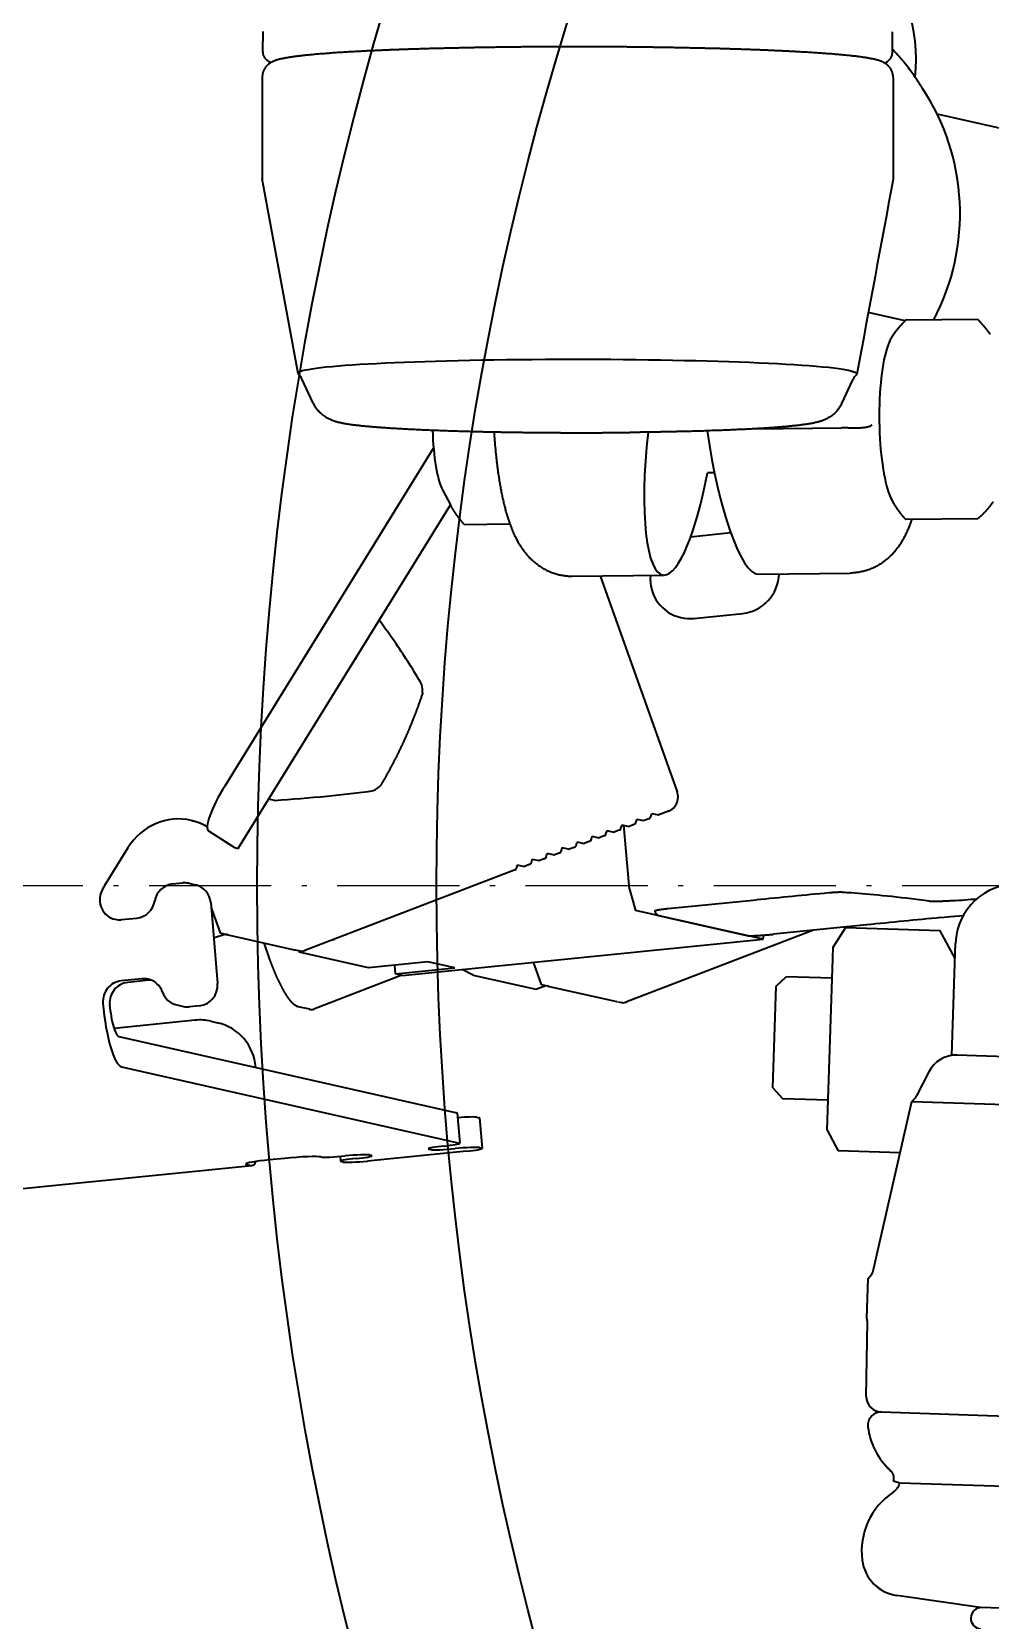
# Model space of a CAD drawing. Header units: millimetres. Extents: x 120 to 10915, y 515 to 8014.
# Drawn here: x 7925.5 to 8019.7, y 4617.8 to 4773.9 of the extents above; entities that cross this region are included whole.
import ezdxf

# ---------------------------------------------------------------- set-up
doc = ezdxf.new("R2010")
doc.units = ezdxf.units.MM
doc.linetypes.add('DASHDOT', pattern=[18.5, 12, -3, 0.5, -3])
doc.layers.get('0').update_dxf_attribs({"lineweight": 13})
doc.layers.add('203_Chassis_left_side_view', color=7, linetype='Continuous', lineweight=13)

# ---------------------------------------------------------------- blocks, each defined once
blk = doc.blocks.new('2854281')
at = {"layer": '203_Chassis_left_side_view', "color": 2, "linetype": 'DASHDOT', "lineweight": 25}
blk.add_line((7900, 790), (8600, 790), dxfattribs=at)
at = {"layer": '203_Chassis_left_side_view', "color": 3, "lineweight": 35}
for radius in [302.37, 284.75]:
    blk.add_circle((8250, 790), radius, dxfattribs=at)
for start in [292.2753, 161.2829]:
    blk.add_arc((8250, 790), 536, start, 247.7247, dxfattribs=at)
blk = doc.blocks.new('2908045')
at = {"layer": '203_Chassis_left_side_view', "color": 3, "lineweight": 35}
for p, q in [((7948.2, 871.99), (7948.21, 873.98)), ((8010.05, 871.95), (8010.06, 873.94)), ((7948.13, 869.49), (7948.12, 859.5)), ((8010.12, 869.45), (8010.12, 859.46)), ((8030.46, 862.24), (8014.44, 865.86)), ((7951.65, 840.34), (7948.12, 859.49)), ((8010.12, 859.45), (8010.12, 859.46)), ((8011.3, 845.53), (8007.68, 846.34)), ((8018.43, 845.67), (8011.36, 845.59)), ((8009.8, 843.6), (8009.81, 843.62)), ((7953.14, 837.43), (7952.02, 839.83)), ((8005.07, 837.4), (8006.19, 839.79)), ((7996.47, 834.91), (8005.04, 835)), ((7944.47, 799.82), (7964.96, 833.02)), ((7992.57, 830.59), (7991.87, 830.58)), ((7965.86, 828.85), (7966.66, 827.36)), ((8009.97, 827.95), (8010.04, 827.82)), ((7945.8, 793.71), (7966.62, 827.43)), ((7967.97, 825.52), (7972.46, 825.57)), ((7994.17, 824.67), (7990.22, 824.27)), ((8018.41, 826.06), (8011.35, 825.99)), ((7978.57, 820.43), (7987.61, 820.53)), ((7981.33, 820.46), (7988.9, 799.22)), ((7996.86, 820.63), (8005.89, 820.73)), ((7990.49, 816.28), (7995.35, 816.77)), ((7957.3, 812.33), (7957.36, 812.25)), ((7949.32, 798.37), (7948.76, 798.5)), ((7984.93, 796.55), (7984.91, 796.45)), ((7984.93, 796.55), (7985.6, 796.4)), ((7986.2, 796.61), (7985.64, 796.4)), ((7986.39, 797.11), (7986.38, 797.02)), ((7986.4, 797.11), (7987.07, 796.96)), ((7988.03, 797.31), (7987.11, 796.96)), ((7945.34, 793.78), (7942.87, 795.37)), ((7980.52, 794.86), (7980.51, 794.77)), ((7980.53, 794.86), (7981.2, 794.71)), ((7981.79, 794.92), (7981.24, 794.71)), ((7981.99, 795.43), (7981.97, 795.33)), ((7982, 795.42), (7982.67, 795.27)), ((7983.26, 795.49), (7982.7, 795.27)), ((7983.46, 795.99), (7983.44, 795.89)), ((7983.46, 795.99), (7984.14, 795.83)), ((7984.2, 789.66), (7983.67, 795.94)), ((7984.73, 796.05), (7984.17, 795.83)), ((7934.92, 793.73), (7932.69, 790.12)), ((7945.42, 793.75), (7945.64, 793.7)), ((7977.59, 793.74), (7977.57, 793.64)), ((7977.59, 793.74), (7978.27, 793.59)), ((7978.86, 793.8), (7978.3, 793.59)), ((7979.06, 794.3), (7979.04, 794.21)), ((7979.06, 794.3), (7979.74, 794.15)), ((7980.33, 794.36), (7979.77, 794.15)), ((7973.19, 792.05), (7973.17, 791.96)), ((7973.19, 792.05), (7973.87, 791.9)), ((7974.46, 792.11), (7973.9, 791.9)), ((7974.66, 792.61), (7974.64, 792.52)), ((7974.66, 792.61), (7975.33, 792.46)), ((7975.93, 792.67), (7975.37, 792.46)), ((7976.12, 793.18), (7976.11, 793.08)), ((7976.12, 793.18), (7976.8, 793.02)), ((7977.39, 793.24), (7976.84, 793.02)), ((7939.32, 790.17), (7940.29, 790.27)), ((7940.9, 790.23), (7941.56, 790.08)), ((7972.99, 791.55), (7952.3, 783.62)), ((7984.2, 789.66), (7984.81, 787.57)), ((7943.06, 788.33), (7943.74, 780.37)), ((7943.11, 787.81), (7943.98, 785.36)), ((7997.34, 784.74), (7984.81, 787.57)), ((7987.04, 787.06), (7995.89, 785.07)), ((7996.68, 788.59), (7987.98, 787.72)), ((8013.69, 788.49), (8012.95, 788.58)), ((8015.77, 786.96), (8017.02, 787.08)), ((7934.28, 786.66), (7935.81, 786.81)), ((8002.3, 785.62), (7983.85, 778.55)), ((8007.52, 786.14), (7998.35, 785.22)), ((8004.24, 783.94), (8005.44, 785.87)), ((8014.75, 785.56), (8005.44, 785.87)), ((8014.78, 785.52), (8014.75, 785.56)), ((8016.21, 782.85), (8014.75, 785.56)), ((8016.21, 782.85), (8014.75, 785.56)), ((8014.8, 786.86), (8015.77, 786.96)), ((7943.35, 784.91), (7943.45, 784.89)), ((7943.45, 784.89), (7944.44, 785.24)), ((7943.98, 785.37), (7943.98, 785.36)), ((7944, 785.37), (7943.98, 785.37)), ((7944.01, 785.35), (7944.68, 785.18)), ((7944.62, 785.2), (7944.56, 785.21)), ((7944.62, 785.2), (7951.26, 783.7)), ((7948.87, 782.75), (7948.3, 784.37)), ((7955.17, 784.59), (7955.14, 784.71)), ((7961.87, 781.18), (7997.34, 784.74)), ((7997.34, 784.74), (7997.4, 785.14)), ((8004.2, 782.83), (8004.24, 783.94)), ((8015.96, 775.35), (8016.26, 784.34)), ((7951.54, 783.66), (7951.87, 783.59)), ((7951.74, 783.61), (7951.76, 783.46)), ((7958.57, 781.92), (7951.76, 783.46)), ((7951.87, 783.59), (7951.95, 783.57)), ((7951.95, 783.57), (7952.03, 783.56)), ((7964.4, 782.51), (7958.57, 781.92)), ((7967.04, 781.91), (7964.4, 782.51)), ((7974.76, 782.47), (7975.54, 780.3)), ((8003.65, 765.95), (8004.2, 782.83)), ((7936.31, 780.85), (7934.25, 780.64)), ((7961.83, 781.19), (7953.18, 777.87)), ((7961.21, 781.33), (7961.14, 782.18)), ((7961.21, 781.33), (7967.04, 781.91)), ((7961.87, 781.18), (7961.21, 781.33)), ((7968.85, 781.21), (7967.78, 781.77)), ((7968.85, 781.21), (7975.01, 779.82)), ((7998.61, 780.12), (7999.64, 781.08)), ((7999.64, 781.08), (8004.14, 780.94)), ((7936.97, 780.7), (7934.91, 780.49)), ((7975.01, 779.82), (7976, 780.18)), ((7975.55, 780.31), (7975.54, 780.3)), ((7975.54, 780.3), (7975.54, 780.3)), ((7975.57, 780.29), (7976.24, 780.12)), ((7976.18, 780.13), (7976.12, 780.15)), ((7976.18, 780.13), (7982.82, 778.63)), ((7998.45, 775.12), (7998.61, 780.12)), ((7939.72, 778.28), (7940.38, 778.13)), ((7941.96, 778.19), (7940.99, 778.09)), ((7952.79, 777.85), (7951.67, 778.1)), ((7983.1, 778.59), (7983.43, 778.52)), ((7983.43, 778.52), (7983.51, 778.5)), ((7983.51, 778.5), (7983.59, 778.49)), ((7941.55, 776.77), (7933.56, 775.97)), ((7943.07, 776.68), (7943.73, 776.53)), ((7934.04, 775.18), (7967.24, 767.68)), ((7998.29, 770.12), (7998.45, 775.12)), ((8015.9, 773.31), (8015.96, 775.35)), ((8028.49, 772.94), (8016.39, 773.33)), ((7934.3, 772.19), (7967.5, 764.7)), ((8013.62, 771.69), (8012.42, 769.33)), ((7998.29, 770.12), (7999.25, 769.09)), ((7999.25, 769.09), (8003.75, 768.94)), ((7999.25, 769.09), (8003.75, 768.94)), ((8008.2, 752.26), (8011.95, 768.78)), ((8011.95, 768.78), (8052.69, 767.45)), ((7967.29, 767.65), (7967.55, 764.67)), ((7969.22, 767.23), (7969.44, 767.18)), ((7969.49, 767.16), (7969.75, 764.17)), ((8003.65, 765.95), (8004.72, 763.94)), ((7968.19, 763.9), (7958.47, 762.93)), ((7964.49, 764.11), (7964.71, 764.06)), ((7969.48, 764.25), (7969.7, 764.2)), ((8010.8, 763.74), (8004.72, 763.94)), ((8010.8, 763.74), (8004.72, 763.94)), ((7902.91, 758.06), (7947.11, 762.49)), ((7946.58, 762.6), (7947.02, 762.5)), ((7950.32, 763.19), (7948.83, 763.04)), ((7955.78, 763.38), (7955.82, 762.91)), ((7956.09, 762.83), (7955.87, 762.88)), ((7958.88, 763.47), (7958.66, 763.52)), ((8007.55, 747.44), (8007.68, 751.42)), ((8007.48, 739.78), (8007.59, 747.08)), ((8008.93, 738.26), (8024.32, 737.76)), ((8009.92, 732.43), (8009.87, 732.49)), ((8010.77, 731.27), (8010.16, 731.46)), ((8010.77, 731.27), (8010.16, 731.46)), ((8025.08, 730.8), (8010.77, 731.27)), ((8018.89, 719.02), (8010.48, 720.22)), ((8018.89, 719.02), (8010.48, 720.22)), ((8028.75, 718.7), (8018.83, 719.03))]:
    blk.add_line(p, q, dxfattribs=at)
blk.add_lwpolyline([(8010.12, 859.45, 0.000146), (8006.56, 840.3)], format="xyb", dxfattribs=at)
for centre, radius, start, end in [((8013.58, 841.71), 4.22, 153.1346, 157.2641), ((7950.79, 839.26), 1.35, 24.8045, 48.2299), ((8007.42, 839.22), 1.35, 132.0412, 155.1148), ((8006.44, 840.33), 0.128, 308.5733, 345.3204), ((8015.19, 830.59), 5.85, 199.5026, 208.2333), ((7905.77, 775.48), 67.44, 34.5987, 37.0191), ((7912.22, 780.02), 59.55, 29.9423, 34.5203), ((7938.21, 964.22), 166.21, 273.8344, 275.6208), ((7942.5, 918.36), 120.16, 275.7246, 277.941), ((7987.49, 798.71), 1.5, 306.0279, 19.6076), ((7986.17, 796.68), 0.0695, 257.1427, 291.4769), ((7987.09, 797.02), 0.0594, 253.6553, 286.5982), ((7987.49, 798.71), 1.5, 290.9714, 306.0279), ((7981.77, 794.99), 0.0695, 257.1427, 291.4769), ((7982.69, 795.33), 0.0594, 253.6553, 286.5982), ((7983.24, 795.55), 0.0695, 257.1427, 291.4769), ((7984.15, 795.89), 0.0594, 253.6553, 286.5982), ((7984.7, 796.11), 0.0695, 257.1427, 291.4769), ((7985.62, 796.45), 0.0594, 253.6553, 286.5982), ((7978.29, 793.64), 0.0594, 253.6553, 286.5982), ((7978.83, 793.86), 0.0695, 257.1427, 291.4769), ((7979.75, 794.2), 0.0594, 253.6553, 286.5982), ((7980.3, 794.43), 0.0695, 257.1427, 291.4769), ((7981.22, 794.77), 0.0594, 253.6553, 286.5982), ((7973.88, 791.96), 0.0594, 253.6553, 286.5982), ((7974.43, 792.18), 0.0695, 257.1419, 291.4878), ((7975.35, 792.52), 0.0594, 253.6553, 286.5982), ((7975.9, 792.74), 0.0695, 257.1427, 291.4769), ((7976.82, 793.08), 0.0594, 253.6553, 286.5982), ((7977.37, 793.3), 0.0695, 257.1427, 291.4769), ((7972.97, 791.61), 0.0695, 257.1427, 291.4769), ((8094.77, -183.78), 977.31, 95.34121, 95.76001), ((8001.92, 733.71), 55.72, 85.7797, 86.6927), ((8011.95, 860), 71.58, 273.2135, 275.1379), ((8022.25, 784.15), 6, 88.1357, 178.1356), ((8250.18, -1633.9), 2432.18, 95.5537, 95.72603), ((7944.02, 785.42), 0.0673, 235.6018, 266.4368), ((7944.66, 785.12), 0.0785, 58.7247, 84.5072), ((7951.6, 785.21), 1.55, 257.2887, 265.6697), ((7951.98, 784.45), 0.89, 273.6239, 291.0794), ((7951.95, 784.51), 0.956, 291.0299, 299.9801), ((7975.57, 780.35), 0.0673, 235.6018, 266.4368), ((7976.22, 780.06), 0.0785, 58.7247, 84.5072), ((7952.94, 778.51), 0.685, 256.6937, 290.6139), ((7983.16, 780.15), 1.55, 257.2887, 265.6697), ((7983.53, 779.38), 0.89, 273.6239, 291.0794), ((7983.51, 779.44), 0.956, 291.0299, 299.9801), ((8016.3, 770.34), 3, 88.1356, 153.1356), ((8011.09, 770.01), 1.5, 305.0675, 333.1356), ((8006.74, 752.59), 1.5, 309.0961, 347.2177), ((8006.09, 747.11), 1.5, 359.1356, 12.7937), ((8008.98, 739.76), 1.5, 179.1356, 268.1367), ((8008.98, 739.76), 1.5, 223.4584, 268.1367), ((8008.93, 736.96), 1.3, 88.1356, 187.0423), ((8014.59, 737.66), 7, 187.0423, 227.6274), ((8014.59, 737.66), 7, 223.4595, 227.6274), ((8009.2, 731.75), 1, 358.1356, 47.6274), ((8009.14, 731.75), 1.7, 304.1391, 343.6114), ((8009.2, 731.75), 1, 343.1358, 358.1355), ((8014.02, 724.55), 7, 124.1391, 187.0005), ((8011.05, 724.18), 4, 187.0005, 261.8914), ((8011.05, 724.18), 4, 223.4595, 261.8914), ((8018.8, 717.98), 1.05, 88.1356, 178.1356), ((8018.8, 717.98), 1.05, 178.1356, 266.8414)]:
    blk.add_arc(centre, radius, start, end, dxfattribs=at)
for centre, major_axis, ratio, start_param, end_param in [((7996.63, 871.03), (-3.56, -15.74), 0.974265, 1.691325, 2.56834), ((7995.23, 855.85), (4.85, 21.46), 0.974265, 4.444899, 5.535469), ((7979.12, 859.48), (-31, 0.02), 0.050754, 0.000025, 0.009418), ((8010.62, 835.78), (0.09, -8.5), 0.219616, 3.613144, 5.707539), ((8010.62, 835.78), (-0.09, 8.5), 0.219616, 0.400559, 0.471551), ((7979.11, 840.33), (-27.46, 0.02), 0.050754, 3.363304, 6.292603), ((7979.11, 840.33), (-27.46, 0.02), 0.050754, 0.009418, 0.057509), ((7966.39, 835.3), (-0.08, 7), 0.219616, 1.642724, 2.741028), ((7989.29, 834.82), (1.77, 14.28), 0.222444, 1.615313, 3.171523), ((7994.87, 834.88), (2.07, -14.24), 0.209328, 4.693748, 6.255119), ((7989.29, 834.82), (1.77, 14.28), 0.222444, 3.171523, 4.438536), ((8010.62, 835.78), (-0.09, 8.5), 0.219616, 2.565946, 2.741045), ((7990.15, 820.25), (0.88, 3.9), 0.974265, 1.72137, 3.141654), ((7995.01, 820.74), (0.88, 3.9), 0.974265, 3.455972, 4.907099), ((7990.15, 820.25), (0.88, 3.9), 0.974265, 3.141654, 3.455972), ((7953.41, 808.31), (-2.37, -10.49), 0.974265, 1.848619, 1.921732), ((7945.57, 799.58), (2.7, 4.21), 0.212566, 1.647618, 3.141527), ((7953.41, 808.31), (2.37, 10.49), 0.974265, 3.943014, 3.979571), ((7953.41, 808.31), (-2.37, -10.49), 0.974265, 0.837978, 0.874534), ((7939.86, 790.57), (1.32, 5.85), 0.974265, 0.000675, 1.231634), ((7984.65, 797.62), (0.06, -1.58), 0.207023, 0.07042, 0.816218), ((7986.11, 798.19), (0.06, -1.58), 0.207023, 0.07042, 0.730485), ((7981.71, 796.5), (0.06, -1.58), 0.207023, 0.07042, 0.730485), ((7983.18, 797.06), (0.06, -1.58), 0.207023, 0.07042, 0.730485), ((7948.04, 798), (2.7, 4.21), 0.212566, 3.141527, 3.218414), ((7940.7, 796.86), (-5.11, 3.15), 0.074992, 2.926778, 3.141593), ((7977.31, 794.81), (0.06, -1.58), 0.207023, 0.07042, 0.816218), ((7978.78, 795.37), (0.06, -1.58), 0.207023, 0.07042, 0.730485), ((7980.25, 795.94), (0.06, -1.58), 0.207023, 0.07042, 0.730485), ((7972.91, 793.12), (0.06, -1.58), 0.207023, 0.07042, 0.730485), ((7974.38, 793.7), (0.06, -1.59), 0.206283, 0.070004, 0.812172), ((7975.84, 794.25), (0.06, -1.58), 0.207023, 0.07042, 0.730485), ((7939.49, 788.18), (0.44, 1.95), 0.974265, 0.314376, 1.632493), ((7940.46, 788.28), (0.44, 1.95), 0.974265, 0.000061, 0.314376), ((7934.11, 788.64), (0.44, 1.95), 0.974265, 1.351872, 3.141301), ((7937.63, 786.96), (1.32, 5.85), 0.974265, 1.231634, 1.351872), ((7941.12, 788.13), (0.44, 1.95), 0.974265, 5.026765, 6.283247), ((8029.61, 784.98), (27.09, -4.24), 0.045701, 2.240201, 2.635046), ((7935.64, 788.8), (0.44, 1.95), 0.974265, 3.455969, 4.774085), ((8014.79, 779.62), (28.1, -8), 0.084343, 3.193456, 3.324094), ((7934.11, 788.64), (0.44, 1.95), 0.974265, 3.141301, 3.455969), ((7936.48, 778.86), (0.44, 1.95), 0.974265, 0.00024, 0.314376), ((7936.48, 778.86), (0.44, 1.95), 0.974265, 5.279446, 6.283425), ((7934.42, 778.65), (0.44, 1.95), 0.974265, 0.314376, 1.885173), ((7935.08, 778.5), (0.44, 1.95), 0.974265, 0.314376, 1.885173), ((7937.14, 778.71), (0.44, 1.95), 0.974265, 0.174304, 0.314376), ((7940.16, 780.23), (0.44, 1.95), 0.974265, 2.137853, 3.141833), ((7941.79, 780.18), (0.44, 1.95), 0.974265, 3.455969, 5.026765), ((7933.79, 778.16), (-0.6, 5.97), 0.214359, 1.499376, 3.070172), ((7933.79, 778.16), (0.3, -2.99), 0.214359, 4.640968, 6.211765), ((7940.82, 780.08), (0.44, 1.95), 0.974265, 3.141833, 3.455969), ((7941.97, 771.8), (1.1, 4.88), 0.974265, 0.000061, 0.314376), ((7942.63, 771.65), (1.1, 4.88), 0.974265, 5.026765, 6.283247), ((7965.3, 767.48), (-1.99, -0.17), 0.069701, 3.1415, 3.358164), ((7967.28, 767.04), (-1.99, -0.17), 0.069701, 3.358164, 4.679114), ((7967.5, 766.99), (-1.99, -0.17), 0.069701, 3.1415, 3.358164), ((7966.43, 764.3), (-1.99, -0.17), 0.069701, 4.92896, 6.283092), ((7966.43, 764.3), (-1.99, -0.17), 0.069701, 6.283092, 6.499756), ((7966.65, 764.25), (-1.99, -0.17), 0.069701, 0.216571, 1.787367), ((7965.55, 764.5), (-1.99, -0.17), 0.069701, 1.787367, 3.1415), ((7967.53, 764.05), (-1.99, -0.17), 0.069701, 3.358164, 4.92896), ((7965.55, 764.5), (-1.99, -0.17), 0.069701, 3.1415, 3.358164), ((7967.75, 764), (-1.99, -0.17), 0.069701, 1.787367, 3.1415), ((7967.75, 764), (-1.99, -0.17), 0.069701, 3.1415, 3.358164), ((7949.49, 762.89), (-2.99, -0.25), 0.069701, 4.92896, 6.283092), ((7949.49, 762.89), (-2.99, -0.25), 0.069701, 6.283092, 6.499756), ((7946.51, 768.46), (0.6, -5.97), 0.214359, 6.211765, 6.283265), ((7946.51, 768.46), (0.6, -5.97), 0.214359, 0.00008, 0.340919), ((7950.98, 763.04), (-2.99, -0.25), 0.069701, 3.358164, 4.92896), ((7955.84, 763.53), (-1.99, -0.17), 0.069701, 0.216571, 1.787367), ((7957.81, 763.08), (-1.99, -0.17), 0.069701, 4.92896, 6.283092), ((7957.81, 763.08), (-1.99, -0.17), 0.069701, 6.283092, 6.499756), ((7958.03, 763.03), (-1.99, -0.17), 0.069701, 0.216571, 1.787367), ((7956.71, 763.33), (-1.99, -0.17), 0.069701, 3.358164, 4.92896), ((7956.93, 763.28), (-1.99, -0.17), 0.069701, 1.787367, 3.1415), ((7956.93, 763.28), (-1.99, -0.17), 0.069701, 3.1415, 3.358164)]:
    blk.add_ellipse(centre, major_axis=major_axis, ratio=ratio, start_param=start_param, end_param=end_param, dxfattribs=at)
for points, degree, knots in [([(8008.24, 871.24), (8008.19, 871.25), (8008.09, 871.27), (8007.95, 871.3), (8007.79, 871.33), (8007.63, 871.36), (8007.47, 871.39), (8007.29, 871.42), (8007.11, 871.44), (8006.93, 871.47), (8006.74, 871.49), (8006.54, 871.52), (8006.34, 871.54), (8006.14, 871.56), (8005.92, 871.59), (8005.7, 871.61), (8005.48, 871.63), (8005.24, 871.66), (8004.99, 871.68), (8004.74, 871.7), (8004.48, 871.72), (8004.21, 871.75), (8003.93, 871.77), (8003.65, 871.79), (8003.36, 871.81), (8003.07, 871.83), (8002.76, 871.85), (8002.45, 871.87), (8002.14, 871.9), (8001.82, 871.92), (8001.49, 871.93), (8001.15, 871.95), (8000.81, 871.97), (8000.46, 871.99), (8000.11, 872.01), (7999.75, 872.03), (7999.38, 872.05), (7999.01, 872.06), (7998.63, 872.08), (7998.25, 872.1), (7997.86, 872.12), (7997.47, 872.13), (7997.07, 872.15), (7996.67, 872.16), (7996.26, 872.18), (7995.85, 872.19), (7995.43, 872.21), (7995, 872.22), (7994.58, 872.24), (7994.14, 872.25), (7993.71, 872.26), (7993.27, 872.28), (7992.82, 872.29), (7992.37, 872.3), (7991.92, 872.31), (7991.47, 872.32), (7991.01, 872.33), (7990.54, 872.34), (7990.08, 872.35), (7989.61, 872.36), (7989.14, 872.37), (7988.66, 872.38), (7988.18, 872.39), (7987.7, 872.4), (7987.22, 872.4), (7986.73, 872.41), (7986.25, 872.42), (7985.76, 872.42), (7985.26, 872.43), (7984.77, 872.44), (7984.28, 872.44), (7983.78, 872.45), (7983.28, 872.45), (7982.78, 872.45), (7982.28, 872.46), (7981.78, 872.46), (7981.28, 872.46), (7980.78, 872.46), (7980.28, 872.47), (7979.77, 872.47), (7979.27, 872.47), (7978.77, 872.47), (7978.26, 872.47), (7977.76, 872.47), (7977.26, 872.47), (7976.76, 872.46), (7976.25, 872.46), (7975.75, 872.46), (7975.25, 872.46), (7974.76, 872.45), (7974.26, 872.45), (7973.76, 872.45), (7973.27, 872.44), (7972.78, 872.44), (7972.29, 872.43), (7971.8, 872.43), (7971.31, 872.42), (7970.83, 872.41), (7970.34, 872.41), (7969.86, 872.4), (7969.39, 872.39), (7968.91, 872.38), (7968.44, 872.37), (7967.98, 872.36), (7967.51, 872.35), (7967.05, 872.34), (7966.59, 872.33), (7966.14, 872.32), (7965.69, 872.31), (7965.24, 872.3), (7964.8, 872.29), (7964.36, 872.28), (7963.92, 872.26), (7963.49, 872.25), (7963.07, 872.24), (7962.65, 872.22), (7962.23, 872.21), (7961.82, 872.19), (7961.41, 872.18), (7961.01, 872.16), (7960.61, 872.15), (7960.22, 872.13), (7959.84, 872.12), (7959.46, 872.1), (7959.08, 872.08), (7958.71, 872.07), (7958.35, 872.05), (7957.99, 872.03), (7957.64, 872.01), (7957.3, 871.99), (7956.96, 871.97), (7956.63, 871.96), (7956.3, 871.94), (7955.98, 871.92), (7955.67, 871.9), (7955.36, 871.88), (7955.06, 871.86), (7954.77, 871.83), (7954.48, 871.81), (7954.2, 871.79), (7953.93, 871.77), (7953.66, 871.75), (7953.41, 871.73), (7953.15, 871.7), (7952.91, 871.68), (7952.69, 871.66), (7952.49, 871.64), (7952.31, 871.62), (7952.14, 871.6), (7951.97, 871.58), (7951.81, 871.56), (7951.65, 871.54), (7951.49, 871.52), (7951.34, 871.5), (7951.19, 871.48), (7951.03, 871.46), (7950.86, 871.44), (7950.7, 871.41), (7950.54, 871.38), (7950.39, 871.36), (7950.24, 871.33), (7950.1, 871.3), (7949.96, 871.27), (7949.82, 871.23), (7949.68, 871.2), (7949.54, 871.16), (7949.43, 871.12), (7949.31, 871.07), (7949.19, 871.02), (7949.05, 870.96), (7948.92, 870.88), (7948.8, 870.8), (7948.7, 870.72), (7948.61, 870.63), (7948.53, 870.54), (7948.45, 870.45), (7948.38, 870.35), (7948.32, 870.25), (7948.27, 870.15), (7948.23, 870.04), (7948.19, 869.94), (7948.16, 869.83), (7948.14, 869.72), (7948.13, 869.6), (7948.13, 869.53), (7948.13, 869.49)], 3, [0, 0, 0, 0, 0.145264, 0.295334, 0.451389, 0.613847, 0.783014, 0.959138, 1.142399, 1.332885, 1.52026, 1.715038, 1.915933, 2.124143, 2.338672, 2.560418, 2.78861, 3.023909, 3.272077, 3.527608, 3.789953, 4.059523, 4.335829, 4.619212, 4.909267, 5.206241, 5.509735, 5.819982, 6.136675, 6.459946, 6.789507, 7.125465, 7.467558, 7.815857, 8.170054, 8.53026, 8.896373, 9.268286, 9.645684, 10.028673, 10.417144, 10.810985, 11.209932, 11.614026, 12.02315, 12.437186, 12.855894, 13.27928, 13.707221, 14.139593, 14.576194, 15.016981, 15.461825, 15.910599, 16.363101, 16.819277, 17.278996, 17.742125, 18.208488, 18.677997, 19.150514, 19.625904, 20.103988, 20.584673, 21.06782, 21.553291, 22.040925, 22.530604, 23.022185, 23.515528, 24.01047, 24.506891, 25.004648, 25.503598, 26.003589, 26.504487, 27.006146, 27.508423, 28.011166, 28.514241, 29.0175, 29.520799, 30.023994, 30.52694, 31.029492, 31.531505, 32.032845, 32.53336, 33.032904, 33.531335, 34.028519, 34.524304, 35.018547, 35.511104, 36.001862, 36.490654, 36.97734, 37.46178, 37.943857, 38.423412, 38.900304, 39.374397, 39.845604, 40.313743, 40.778678, 41.240276, 41.698452, 42.153029, 42.603874, 43.050858, 43.493935, 43.932899, 44.367624, 44.797982, 45.223944, 45.645298, 46.061922, 46.473696, 46.88064, 47.282503, 47.679171, 48.070529, 48.456636, 48.837215, 49.212156, 49.581351, 49.944933, 50.302566, 50.654146, 50.999572, 51.338987, 51.672057, 51.998876, 52.319166, 52.633063, 52.940254, 53.240906, 53.534683, 53.821871, 54.102025, 54.375443, 54.641678, 54.901137, 55.153271, 55.398577, 55.636425, 55.819501, 55.997861, 56.172002, 56.341372, 56.506625, 56.667056, 56.823245, 56.975354, 57.132046, 57.28419, 57.458658, 57.626477, 57.787805, 57.942896, 58.092095, 58.235835, 58.374696, 58.509379, 58.687357, 58.807146, 58.928162, 59.052356, 59.183006, 59.331848, 59.500958, 59.626264, 59.767898, 59.88537, 60.013757, 60.128803, 60.249715, 60.362555, 60.480401, 60.592036, 60.708141, 60.821251, 60.934274, 61.047006, 61.159712, 61.159712, 61.159712, 61.159712]), ([(7948.97, 870.91), (7948.94, 870.93), (7948.86, 870.96), (7948.75, 871.03), (7948.66, 871.09), (7948.59, 871.15), (7948.52, 871.22), (7948.46, 871.29), (7948.4, 871.36), (7948.36, 871.43), (7948.32, 871.51), (7948.28, 871.58), (7948.25, 871.66), (7948.23, 871.74), (7948.22, 871.82), (7948.21, 871.91), (7948.2, 871.96), (7948.2, 871.99)], 3, [0, 0, 0, 0, 0.126611, 0.258413, 0.360574, 0.462784, 0.555123, 0.647211, 0.736064, 0.82125, 0.907635, 0.990055, 1.074854, 1.157512, 1.240124, 1.321887, 1.403833, 1.403833, 1.403833, 1.403833]), ([(8009.28, 870.87), (8009.32, 870.89), (8009.4, 870.92), (8009.5, 870.99), (8009.6, 871.05), (8009.67, 871.11), (8009.74, 871.18), (8009.8, 871.25), (8009.86, 871.32), (8009.9, 871.39), (8009.94, 871.47), (8009.98, 871.54), (8010.01, 871.62), (8010.03, 871.7), (8010.04, 871.78), (8010.05, 871.86), (8010.05, 871.92), (8010.05, 871.95)], 3, [0, 0, 0, 0, 0.128953, 0.259748, 0.36108, 0.464278, 0.556673, 0.648375, 0.737212, 0.822208, 0.90853, 0.990822, 1.075528, 1.156405, 1.240287, 1.32238, 1.404276, 1.404276, 1.404276, 1.404276]), ([(8013, 868.37), (8012.97, 868.41), (8012.88, 868.57), (8012.7, 868.85), (8012.47, 869.2), (8012.19, 869.61), (8011.83, 870.12), (8011.45, 870.61), (8011.11, 871.04), (8010.85, 871.35), (8010.59, 871.65), (8010.33, 871.94), (8010.15, 872.13), (8010.06, 872.23)], 3, [12.606884, 12.606884, 12.606884, 12.606884, 12.746137, 13.168558, 13.589086, 14.009475, 14.653203, 15.457993, 15.885317, 16.281113, 16.67679, 17.072349, 17.467851, 17.467851, 17.467851, 17.467851]), ([(8010.12, 869.45), (8010.12, 869.49), (8010.12, 869.55), (8010.11, 869.66), (8010.09, 869.77), (8010.07, 869.87), (8010.03, 869.98), (8009.99, 870.09), (8009.94, 870.2), (8009.89, 870.28), (8009.85, 870.35), (8009.81, 870.4), (8009.77, 870.45), (8009.73, 870.5), (8009.69, 870.55), (8009.64, 870.59), (8009.6, 870.64), (8009.55, 870.68), (8009.49, 870.73), (8009.43, 870.77), (8009.38, 870.81), (8009.33, 870.84), (8009.28, 870.87), (8009.24, 870.89), (8009.21, 870.91), (8009.17, 870.93), (8009.13, 870.95), (8009.1, 870.97), (8009.06, 870.98), (8009.03, 871), (8008.99, 871.01), (8008.96, 871.03), (8008.93, 871.04), (8008.9, 871.05), (8008.87, 871.06), (8008.83, 871.08), (8008.8, 871.09), (8008.77, 871.1), (8008.74, 871.11), (8008.71, 871.12), (8008.68, 871.13), (8008.65, 871.14), (8008.61, 871.15), (8008.58, 871.16), (8008.55, 871.16), (8008.52, 871.17), (8008.49, 871.18), (8008.45, 871.19), (8008.42, 871.2), (8008.38, 871.21), (8008.35, 871.22), (8008.31, 871.23), (8008.27, 871.24), (8008.25, 871.24), (8008.24, 871.24)], 3, [0, 0, 0, 0, 0.102444, 0.207338, 0.315502, 0.425889, 0.541101, 0.654153, 0.774584, 0.891632, 0.955973, 1.017623, 1.079574, 1.138653, 1.208198, 1.274053, 1.337893, 1.39786, 1.474917, 1.54675, 1.615477, 1.67891, 1.725252, 1.771959, 1.814481, 1.857403, 1.897608, 1.938237, 1.976413, 2.015038, 2.050231, 2.085853, 2.119989, 2.154569, 2.187957, 2.221802, 2.254698, 2.28806, 2.320665, 2.353744, 2.386243, 2.419223, 2.451759, 2.484783, 2.517478, 2.550664, 2.58605, 2.622006, 2.657807, 2.694183, 2.730171, 2.766738, 2.803884, 2.841607, 2.841607, 2.841607, 2.841607]), ([(8011.36, 845.59), (8011.27, 845.5), (8011.17, 845.4), (8011.08, 845.31), (8010.82, 845.03), (8010.58, 844.76), (8010.43, 844.58), (8010.23, 844.31), (8010.06, 844.05), (8010, 843.96), (8009.93, 843.84), (8009.86, 843.72), (8009.85, 843.69), (8009.83, 843.65), (8009.81, 843.62)], 5, [0, 0, 0, 0, 0, 0, 1.449618, 1.449618, 1.449618, 4.278833, 4.278833, 4.278833, 5.6575, 5.6575, 5.6575, 6.181224, 6.181224, 6.181224, 6.181224, 6.181224, 6.181224]), ([(8005.9, 840.62), (8006.01, 840.6), (8006.1, 840.57), (8006.19, 840.54), (8006.36, 840.49), (8006.48, 840.43), (8006.53, 840.4), (8006.56, 840.36), (8006.56, 840.32), (8006.56, 840.31), (8006.56, 840.3), (8006.56, 840.3)], 5, [0, 0, 0, 0, 0, 0, 3.584239, 3.584239, 3.584239, 7.956971, 7.956971, 7.956971, 8.824836, 8.824836, 8.824836, 8.824836, 8.824836, 8.824836]), ([(7953.14, 837.43), (7953.17, 837.36), (7953.24, 837.23), (7953.36, 837.04), (7953.48, 836.86), (7953.63, 836.68), (7953.78, 836.52), (7953.96, 836.36), (7954.14, 836.22), (7954.34, 836.08), (7954.56, 835.96), (7954.78, 835.85), (7954.99, 835.76), (7955.16, 835.7), (7955.3, 835.66), (7955.42, 835.62), (7955.53, 835.59), (7955.64, 835.57), (7955.75, 835.54), (7955.87, 835.52), (7955.98, 835.49), (7956.09, 835.47), (7956.2, 835.45), (7956.35, 835.42), (7956.52, 835.4), (7956.73, 835.36), (7956.95, 835.33), (7957.17, 835.3), (7957.39, 835.28), (7957.59, 835.26), (7957.79, 835.23), (7957.97, 835.21), (7958.16, 835.19), (7958.36, 835.18), (7958.56, 835.16), (7958.77, 835.14), (7958.99, 835.12), (7959.2, 835.1), (7959.43, 835.08), (7959.66, 835.07), (7959.89, 835.05), (7960.13, 835.03), (7960.37, 835.02), (7960.62, 835), (7960.88, 834.98), (7961.14, 834.97), (7961.4, 834.95), (7961.67, 834.94), (7961.94, 834.92), (7962.22, 834.9), (7962.51, 834.89), (7962.8, 834.88), (7963.09, 834.86), (7963.39, 834.85), (7963.69, 834.83), (7963.99, 834.82), (7964.3, 834.81), (7964.62, 834.79), (7964.94, 834.78), (7965.26, 834.77), (7965.58, 834.76), (7965.91, 834.74), (7966.25, 834.73), (7966.59, 834.72), (7966.93, 834.71), (7967.27, 834.7), (7967.62, 834.69), (7967.97, 834.68), (7968.32, 834.67), (7968.68, 834.66), (7969.04, 834.65), (7969.4, 834.64), (7969.77, 834.63), (7970.14, 834.63), (7970.51, 834.62), (7970.88, 834.61), (7971.26, 834.6), (7971.64, 834.6), (7972.02, 834.59), (7972.4, 834.58), (7972.78, 834.58), (7973.17, 834.57), (7973.56, 834.57), (7973.95, 834.56), (7974.34, 834.56), (7974.73, 834.55), (7975.12, 834.55), (7975.52, 834.55), (7975.91, 834.54), (7976.31, 834.54), (7976.71, 834.54), (7977.1, 834.54), (7977.5, 834.53), (7977.9, 834.53), (7978.3, 834.53), (7978.7, 834.53), (7979.1, 834.53), (7979.5, 834.53), (7979.9, 834.53), (7980.3, 834.53), (7980.7, 834.53), (7981.1, 834.53), (7981.49, 834.53), (7981.89, 834.54), (7982.29, 834.54), (7982.68, 834.54), (7983.08, 834.54), (7983.47, 834.55), (7983.86, 834.55), (7984.12, 834.55), (7984.25, 834.56)], 3, [0, 0, 0, 0, 0.222861, 0.442052, 0.669811, 0.888473, 1.121653, 1.343202, 1.589674, 1.814885, 2.091781, 2.33119, 2.560177, 2.762664, 2.885385, 3.000201, 3.119292, 3.235362, 3.348846, 3.462496, 3.576376, 3.691091, 3.807107, 3.924697, 4.130156, 4.342547, 4.562891, 4.791166, 5.002204, 5.220033, 5.402334, 5.590614, 5.783298, 5.981873, 6.185035, 6.393991, 6.60773, 6.827155, 7.051228, 7.280872, 7.515401, 7.755379, 8.000177, 8.250293, 8.505219, 8.765326, 9.029918, 9.299554, 9.574153, 9.853635, 10.137374, 10.425849, 10.718976, 11.016668, 11.318412, 11.624562, 11.935028, 12.24972, 12.568244, 12.890822, 13.217359, 13.54776, 13.881702, 14.219326, 14.560532, 14.905221, 15.253119, 15.604309, 15.958688, 16.316153, 16.676479, 17.039691, 17.405682, 17.774346, 18.145474, 18.519068, 18.895021, 19.273221, 19.653497, 20.035807, 20.420039, 20.806083, 21.19377, 21.583051, 21.973813, 22.365941, 22.759294, 23.15379, 23.549316, 23.945756, 24.342973, 24.740881, 25.139363, 25.538305, 25.937584, 26.337096, 26.736723, 27.13635, 27.535867, 27.935159, 28.334109, 28.732602, 29.130536, 29.527786, 29.924236, 30.319771, 30.714312, 31.107715, 31.499866, 31.89065, 31.89065, 31.89065, 31.89065]), ([(8005.07, 837.4), (8005.04, 837.33), (8004.97, 837.2), (8004.86, 837.01), (8004.73, 836.82), (8004.59, 836.65), (8004.43, 836.49), (8004.26, 836.33), (8004.08, 836.19), (8003.86, 836.04), (8003.62, 835.91), (8003.39, 835.8), (8003.21, 835.73), (8003.07, 835.68), (8002.93, 835.63), (8002.79, 835.59), (8002.64, 835.55), (8002.48, 835.52), (8002.33, 835.48), (8002.18, 835.45), (8002.04, 835.43), (8001.91, 835.4), (8001.77, 835.38), (8001.63, 835.36), (8001.49, 835.34), (8001.34, 835.32), (8001.19, 835.3), (8001.06, 835.28), (8000.92, 835.26), (8000.78, 835.24), (8000.6, 835.22), (8000.42, 835.21), (8000.23, 835.19), (8000.04, 835.17), (7999.84, 835.15), (7999.64, 835.13), (7999.43, 835.11), (7999.22, 835.09), (7999, 835.08), (7998.78, 835.06), (7998.55, 835.04), (7998.31, 835.02), (7998.07, 835.01), (7997.83, 834.99), (7997.58, 834.97), (7997.33, 834.96), (7997.07, 834.94), (7996.8, 834.93), (7996.53, 834.91), (7996.26, 834.9), (7995.98, 834.88), (7995.7, 834.87), (7995.41, 834.85), (7995.11, 834.84), (7994.82, 834.83), (7994.52, 834.81), (7994.21, 834.8), (7993.9, 834.79), (7993.58, 834.77), (7993.27, 834.76), (7992.94, 834.75), (7992.62, 834.74), (7992.29, 834.73), (7991.95, 834.72), (7991.62, 834.7), (7991.27, 834.69), (7990.93, 834.68), (7990.58, 834.67), (7990.23, 834.66), (7989.88, 834.66), (7989.52, 834.65), (7989.16, 834.64), (7988.8, 834.63), (7988.43, 834.62), (7988.06, 834.61), (7987.69, 834.61), (7987.32, 834.6), (7986.94, 834.59), (7986.56, 834.59), (7986.18, 834.58), (7985.8, 834.57), (7985.42, 834.57), (7985.03, 834.56), (7984.64, 834.56), (7984.38, 834.56), (7984.25, 834.56)], 3, [0, 0, 0, 0, 0.222816, 0.441983, 0.66971, 0.888363, 1.121496, 1.343026, 1.59015, 1.815042, 2.133272, 2.403263, 2.568869, 2.721139, 2.864166, 2.998716, 3.162895, 3.323136, 3.482086, 3.641685, 3.774614, 3.909606, 4.047206, 4.187826, 4.331785, 4.47936, 4.630764, 4.78599, 4.874058, 5.046483, 5.224964, 5.407479, 5.595971, 5.788829, 5.987577, 6.190976, 6.400167, 6.613906, 6.83333, 7.057616, 7.287471, 7.522158, 7.762292, 8.007281, 8.257586, 8.51258, 8.772754, 9.037675, 9.307633, 9.58208, 9.861418, 10.145565, 10.434436, 10.727448, 11.025031, 11.327098, 11.633561, 11.943984, 12.258638, 12.577428, 12.900263, 13.226785, 13.557173, 13.891331, 14.229163, 14.57037, 14.915064, 15.263143, 15.614505, 15.968908, 16.326398, 16.686871, 17.050222, 17.416229, 17.784911, 18.15616, 18.529869, 18.905854, 19.284087, 19.664458, 20.046856, 20.431108, 20.817171, 21.204934, 21.594283, 21.594283, 21.594283, 21.594283]), ([(7970.9, 834.61), (7970.9, 834.51), (7970.92, 834.32), (7970.94, 834.03), (7970.96, 833.75), (7970.98, 833.46), (7971, 833.18), (7971.03, 832.9), (7971.06, 832.63), (7971.08, 832.38), (7971.11, 832.15), (7971.13, 831.93), (7971.15, 831.71), (7971.18, 831.49), (7971.21, 831.28), (7971.24, 831.06), (7971.26, 830.85), (7971.29, 830.65), (7971.32, 830.43), (7971.36, 830.2), (7971.4, 829.96), (7971.44, 829.7), (7971.48, 829.45), (7971.52, 829.21), (7971.57, 828.96), (7971.62, 828.72), (7971.66, 828.48), (7971.71, 828.25), (7971.76, 828.01), (7971.82, 827.78), (7971.87, 827.56), (7971.93, 827.33), (7971.98, 827.11), (7972.04, 826.88), (7972.1, 826.68), (7972.15, 826.5), (7972.2, 826.34), (7972.25, 826.19), (7972.29, 826.04), (7972.34, 825.9), (7972.39, 825.76), (7972.43, 825.63), (7972.48, 825.5), (7972.53, 825.36), (7972.58, 825.23), (7972.63, 825.1), (7972.7, 824.94), (7972.78, 824.76), (7972.87, 824.54), (7972.98, 824.31), (7973.09, 824.09), (7973.2, 823.89), (7973.31, 823.69), (7973.43, 823.5), (7973.55, 823.3), (7973.69, 823.1), (7973.84, 822.89), (7974, 822.68), (7974.18, 822.47), (7974.38, 822.25), (7974.58, 822.06), (7974.78, 821.88), (7974.97, 821.71), (7975.17, 821.56), (7975.38, 821.41), (7975.58, 821.28), (7975.78, 821.16), (7975.98, 821.05), (7976.19, 820.95), (7976.39, 820.86), (7976.59, 820.78), (7976.8, 820.71), (7977, 820.65), (7977.21, 820.59), (7977.41, 820.55), (7977.61, 820.51), (7977.81, 820.48), (7978, 820.46), (7978.19, 820.44), (7978.38, 820.43), (7978.51, 820.43), (7978.57, 820.43)], 3, [0, 0, 0, 0, 0.290042, 0.578634, 0.865741, 1.151185, 1.434969, 1.716902, 2.004149, 2.246069, 2.469143, 2.690811, 2.911124, 3.129962, 3.347382, 3.563267, 3.778807, 3.985791, 4.189219, 4.421165, 4.684785, 4.940421, 5.193573, 5.444033, 5.692106, 5.937629, 6.180621, 6.421616, 6.660567, 6.897032, 7.131161, 7.363041, 7.592769, 7.82046, 8.055342, 8.226145, 8.386394, 8.545811, 8.706933, 8.852124, 8.994456, 9.13681, 9.278586, 9.420191, 9.561961, 9.70376, 9.845695, 10.065283, 10.315438, 10.56428, 10.82045, 11.042066, 11.264566, 11.491343, 11.723013, 11.96865, 12.223167, 12.491622, 12.770686, 13.058862, 13.36139, 13.608459, 13.860049, 14.116939, 14.382615, 14.609563, 14.839653, 15.071886, 15.307367, 15.524362, 15.742066, 15.960287, 16.179215, 16.384772, 16.589596, 16.793884, 16.997131, 17.191258, 17.383926, 17.57516, 17.76375, 17.76375, 17.76375, 17.76375]), ([(8008.01, 835.27), (8007.94, 835.18), (8007.79, 835.11), (8007.56, 835.05), (8007.14, 834.99), (8006.65, 834.98), (8006.51, 834.98), (8006.28, 834.98), (8006.04, 834.98), (8005.97, 834.98), (8005.73, 834.99), (8005.49, 835), (8005.35, 835), (8005.19, 835), (8005.04, 835)], 5, [0, 0, 0, 0, 0, 0, 4.348288, 4.348288, 4.348288, 6.188185, 6.188185, 6.188185, 7.113063, 7.113063, 7.113063, 9.032337, 9.032337, 9.032337, 9.032337, 9.032337, 9.032337]), ([(8011.95, 825.99), (8011.92, 825.92), (8011.87, 825.77), (8011.8, 825.56), (8011.72, 825.35), (8011.63, 825.14), (8011.54, 824.94), (8011.45, 824.73), (8011.35, 824.53), (8011.27, 824.36), (8011.18, 824.2), (8011.1, 824.06), (8011.02, 823.91), (8010.93, 823.76), (8010.83, 823.61), (8010.73, 823.46), (8010.63, 823.31), (8010.52, 823.16), (8010.4, 823.01), (8010.27, 822.86), (8010.14, 822.71), (8010.02, 822.57), (8009.88, 822.43), (8009.72, 822.28), (8009.53, 822.12), (8009.33, 821.95), (8009.13, 821.8), (8008.93, 821.66), (8008.73, 821.54), (8008.52, 821.42), (8008.32, 821.31), (8008.11, 821.22), (8007.91, 821.13), (8007.7, 821.05), (8007.46, 820.97), (8007.2, 820.9), (8006.93, 820.84), (8006.7, 820.8), (8006.48, 820.77), (8006.28, 820.75), (8006.09, 820.73), (8005.96, 820.73), (8005.89, 820.73)], 3, [0, 0, 0, 0, 0.233196, 0.456578, 0.680207, 0.904551, 1.130144, 1.357526, 1.596495, 1.780098, 1.945863, 2.113681, 2.283879, 2.456721, 2.63266, 2.8116, 2.993856, 3.182011, 3.375647, 3.573364, 3.779578, 3.959586, 4.138812, 4.366504, 4.620639, 4.877513, 5.144319, 5.378371, 5.612959, 5.850368, 6.092291, 6.313319, 6.534689, 6.756781, 6.979165, 7.293223, 7.552815, 7.812373, 8.010926, 8.20776, 8.403082, 8.596858, 8.596858, 8.596858, 8.596858]), ([(7941.18, 796.42), (7941.51, 796.35), (7941.83, 796.25), (7942.13, 796.13), (7942.42, 795.98), (7942.66, 795.82), (7942.69, 795.81), (7942.71, 795.79), (7942.73, 795.78)], 5, [0, 0, 0, 0, 0, 0, 3.004512, 3.004512, 3.004512, 3.304173, 3.304173, 3.304173, 3.304173, 3.304173, 3.304173]), ([(8005.13, 789.34), (8005.06, 789.35), (8004.96, 789.35), (8004.84, 789.35), (8004.57, 789.34), (8004.26, 789.32), (8004.11, 789.31), (8003.95, 789.29), (8003.79, 789.28)], 5, [0, 0, 0, 0, 0, 0, 1.191577, 1.191577, 1.191577, 2.311029, 2.311029, 2.311029, 2.311029, 2.311029, 2.311029]), ([(7987.98, 787.72), (7987.79, 787.7), (7987.62, 787.68), (7987.45, 787.66), (7987.15, 787.62), (7986.93, 787.58), (7986.84, 787.56), (7986.75, 787.53), (7986.71, 787.51), (7986.7, 787.5), (7986.7, 787.5), (7986.7, 787.49)], 5, [0, 0, 0, 0, 0, 0, 1.336429, 1.336429, 1.336429, 2.668817, 2.668817, 2.668817, 3.188328, 3.188328, 3.188328, 3.188328, 3.188328, 3.188328]), ([(8013.69, 788.49), (8013.74, 788.48), (8013.8, 788.48), (8013.87, 788.47), (8014, 788.47), (8014.15, 788.47), (8014.2, 788.47), (8014.36, 788.47), (8014.55, 788.47), (8014.68, 788.48), (8015.01, 788.49), (8015.35, 788.51), (8015.56, 788.52), (8015.76, 788.53), (8015.96, 788.54)], 5, [0, 0, 0, 0, 0, 0, 1.139863, 1.139863, 1.139863, 1.707352, 1.707352, 1.707352, 2.914064, 2.914064, 2.914064, 4.481068, 4.481068, 4.481068, 4.481068, 4.481068, 4.481068]), ([(7995.89, 785.07), (7996, 785.07), (7996.12, 785.07), (7996.24, 785.07), (7996.58, 785.09), (7996.95, 785.11), (7997.17, 785.12), (7997.55, 785.15), (7997.93, 785.18), (7998.07, 785.2), (7998.21, 785.21), (7998.35, 785.22)], 5, [0, 0, 0, 0, 0, 0, 1.122993, 1.122993, 1.122993, 2.815105, 2.815105, 2.815105, 3.822372, 3.822372, 3.822372, 3.822372, 3.822372, 3.822372]), ([(7951.67, 778.1), (7951.65, 778.1), (7951.61, 778.11), (7951.56, 778.13), (7951.52, 778.14), (7951.49, 778.16), (7951.46, 778.17), (7951.43, 778.19), (7951.39, 778.22), (7951.35, 778.24), (7951.31, 778.27), (7951.27, 778.3), (7951.23, 778.33), (7951.18, 778.38), (7951.13, 778.42), (7951.09, 778.46), (7951.05, 778.5), (7951.02, 778.53), (7951, 778.56), (7950.97, 778.59), (7950.95, 778.62), (7950.92, 778.65), (7950.9, 778.68), (7950.87, 778.71), (7950.85, 778.74), (7950.82, 778.78), (7950.79, 778.82), (7950.76, 778.86), (7950.73, 778.9), (7950.7, 778.94), (7950.67, 778.99), (7950.64, 779.03), (7950.61, 779.08), (7950.58, 779.13), (7950.55, 779.17), (7950.52, 779.21), (7950.49, 779.25), (7950.47, 779.3), (7950.44, 779.34), (7950.41, 779.39), (7950.38, 779.43), (7950.35, 779.48), (7950.32, 779.53), (7950.29, 779.59), (7950.26, 779.64), (7950.23, 779.7), (7950.2, 779.76), (7950.16, 779.82), (7950.13, 779.87), (7950.1, 779.93), (7950.07, 779.99), (7950.04, 780.06), (7950, 780.12), (7949.97, 780.18), (7949.94, 780.24), (7949.91, 780.31), (7949.87, 780.37), (7949.84, 780.44), (7949.81, 780.5), (7949.78, 780.57), (7949.75, 780.64), (7949.71, 780.71), (7949.68, 780.77), (7949.65, 780.84), (7949.62, 780.91), (7949.59, 780.98), (7949.55, 781.05), (7949.52, 781.12), (7949.49, 781.19), (7949.46, 781.27), (7949.43, 781.34), (7949.4, 781.41), (7949.37, 781.48), (7949.34, 781.56), (7949.31, 781.63), (7949.28, 781.7), (7949.25, 781.78), (7949.22, 781.85), (7949.19, 781.93), (7949.16, 782), (7949.13, 782.07), (7949.1, 782.15), (7949.07, 782.22), (7949.04, 782.3), (7949.01, 782.37), (7948.98, 782.45), (7948.96, 782.52), (7948.93, 782.6), (7948.9, 782.67), (7948.88, 782.72), (7948.87, 782.75)], 3, [0, 0, 0, 0, 0.058434, 0.115044, 0.151109, 0.186585, 0.221487, 0.255961, 0.308358, 0.360186, 0.40197, 0.443704, 0.505259, 0.567357, 0.6303, 0.694319, 0.753251, 0.78988, 0.826975, 0.864559, 0.90265, 0.941266, 0.98042, 1.020126, 1.060389, 1.109548, 1.15954, 1.21038, 1.262076, 1.314633, 1.368054, 1.422341, 1.477487, 1.535813, 1.585197, 1.635303, 1.685981, 1.737363, 1.789317, 1.841957, 1.895172, 1.949052, 2.011657, 2.07511, 2.139297, 2.204299, 2.270007, 2.336496, 2.40367, 2.471589, 2.540151, 2.609419, 2.679319, 2.749886, 2.82105, 2.892843, 2.965198, 3.03814, 3.111608, 3.185622, 3.260126, 3.335134, 3.410594, 3.486515, 3.562847, 3.639595, 3.716717, 3.79421, 3.872032, 3.950181, 4.028617, 4.107334, 4.186295, 4.265489, 4.344887, 4.424472, 4.504213, 4.584095, 4.664088, 4.744176, 4.82433, 4.904531, 4.984755, 5.064978, 5.145177, 5.225329, 5.305412, 5.385401, 5.465275, 5.545008, 5.545008, 5.545008, 5.545008])]:
    blk.add_open_spline(points, degree=degree, knots=knots, dxfattribs=at)
for points in [[(8019.66, 844.21), (8019.48, 844.47), (8019.27, 844.75), (8019.03, 845.03), (8018.75, 845.34), (8018.43, 845.67)], [(8010.04, 827.82), (8010.21, 827.49), (8010.42, 827.15), (8010.68, 826.79), (8010.98, 826.41), (8011.35, 825.99)], [(8018.41, 826.06), (8018.87, 826.45), (8019.23, 826.8), (8019.52, 827.12), (8019.76, 827.43), (8019.95, 827.73)], [(7967.97, 825.52), (7967.6, 825.94), (7967.3, 826.33), (7967.05, 826.68), (7966.84, 827.03), (7966.66, 827.36)], [(7963.89, 808.96), (7963.52, 807.86), (7963.17, 806.9), (7962.82, 806.02), (7962.47, 805.17), (7962.08, 804.32)], [(7962.08, 804.32), (7961.66, 803.39), (7961.21, 802.47), (7960.73, 801.56), (7960.24, 800.68), (7959.73, 799.81)], [(7944.7, 785.19), (7944.71, 785.19), (7944.7, 785.19), (7944.68, 785.19), (7944.65, 785.19), (7944.62, 785.2)], [(7976.26, 780.12), (7976.26, 780.12), (7976.26, 780.12), (7976.24, 780.12), (7976.21, 780.12), (7976.18, 780.13)]]:
    blk.add_open_spline(points, degree=5, dxfattribs=at)

msp = doc.modelspace()

# ---------------------------------------------------------------- block references
at = {"color": 7, "lineweight": 35}
for name in ['2854281', '2908045']:
    msp.add_blockref(name, (0, 3900), dxfattribs=at)

doc.saveas('drawing.dxf')
